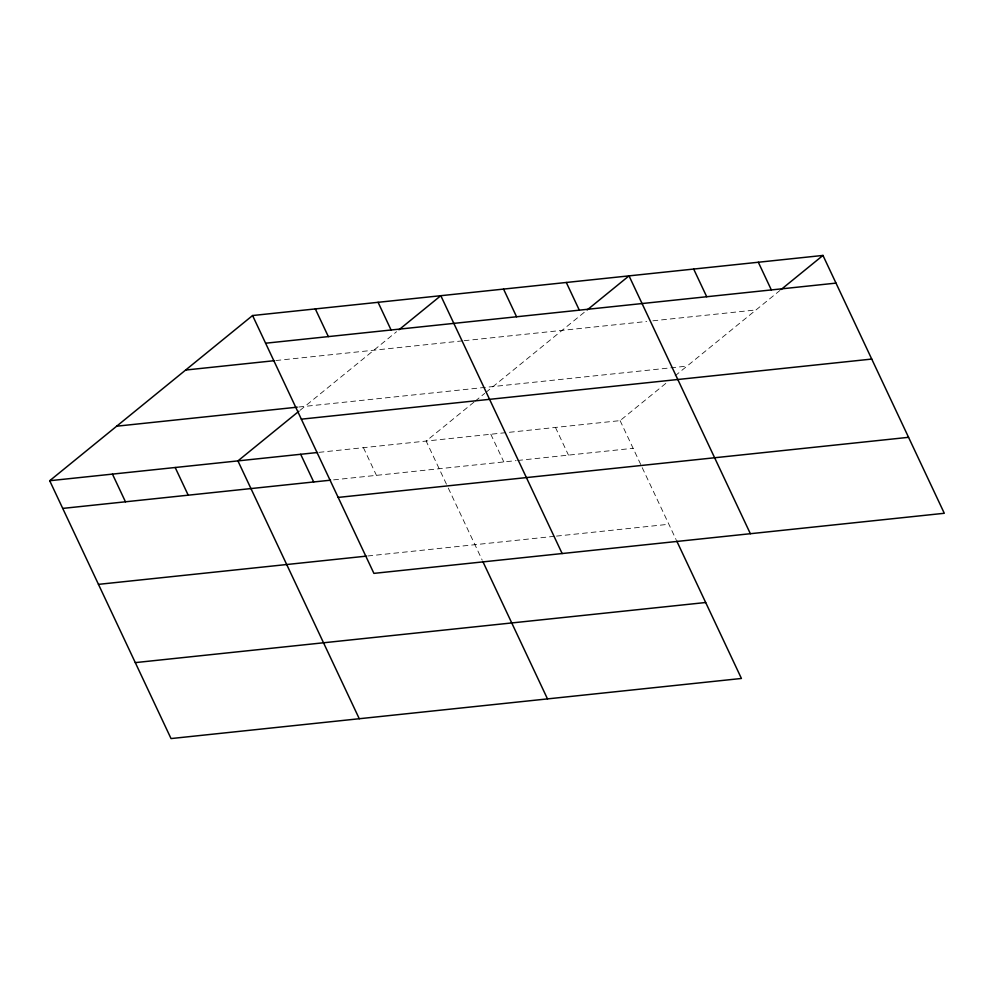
<?xml version="1.0" encoding="UTF-8"?>
<svg xmlns="http://www.w3.org/2000/svg" width="994" height="994" viewBox="0 0 994 994"><rect width="100%" height="100%" fill="white"/><g stroke="black" fill="none" stroke-linecap="round" stroke-linejoin="round"><path stroke-width="0.75" stroke-dasharray="4.97 3.73" d="M300.101 410.273L396.569 331.71M473.976 402.123L426.153 441.063L447.635 486.7M475.169 401.141L484.737 393.363M485.929 392.382L584.795 311.88M319.037 452.345L620.094 420.624L666.713 382.653M675.088 375.844L779.93 290.472M275.91 360.524L462.608 340.855M464.148 340.693L646.734 321.46M652.896 320.813L756.012 309.942M298.759 407.018L687.04 366.115M333.599 479.866L516.147 460.632M517.675 460.471L633.116 448.306M367.805 555.981L554.963 536.263M556.503 536.101L668.863 524.26M620.094 420.624L641.565 466.261M642.211 467.64L676.094 539.63M555.447 427.432L568.469 455.115M490.8 434.241L503.834 461.937M448.282 488.079L482.165 560.069M363.419 447.673L376.44 475.356"/><path stroke-width="1.49" d="M676.752 541.034L741.425 678.467L171.03 738.567L49.7 480.723L252.575 315.533L822.97 255.433L944.3 513.277L373.906 573.376L252.575 315.533M298.896 411.243L237.926 460.893L359.269 718.737M398.967 329.772L440.802 295.69L562.144 553.546M587.193 309.929L629.028 275.86L750.371 533.716M781.122 289.502L822.97 255.433M265.609 343.216L835.991 283.116M185.63 370.041L274.381 360.685M116.646 426.202L297.231 407.18M301.344 419.17L871.738 359.07M49.7 480.723L317.508 452.506M62.734 508.406L330.53 480.189M338.171 497.422L908.553 437.323M98.468 584.36L366.277 556.143M135.296 662.613L705.678 602.513M758.323 262.242L771.344 289.925M693.675 269.051L706.709 296.734M566.294 282.47L579.316 310.165M503.548 289.08L516.569 316.775M378.068 302.3L391.089 329.996M482.811 561.461L547.495 698.906M315.322 308.923L328.343 336.606M300.673 454.283L313.694 481.966M175.18 467.503L188.214 495.186M112.446 474.113L125.468 501.796"/></g></svg>
